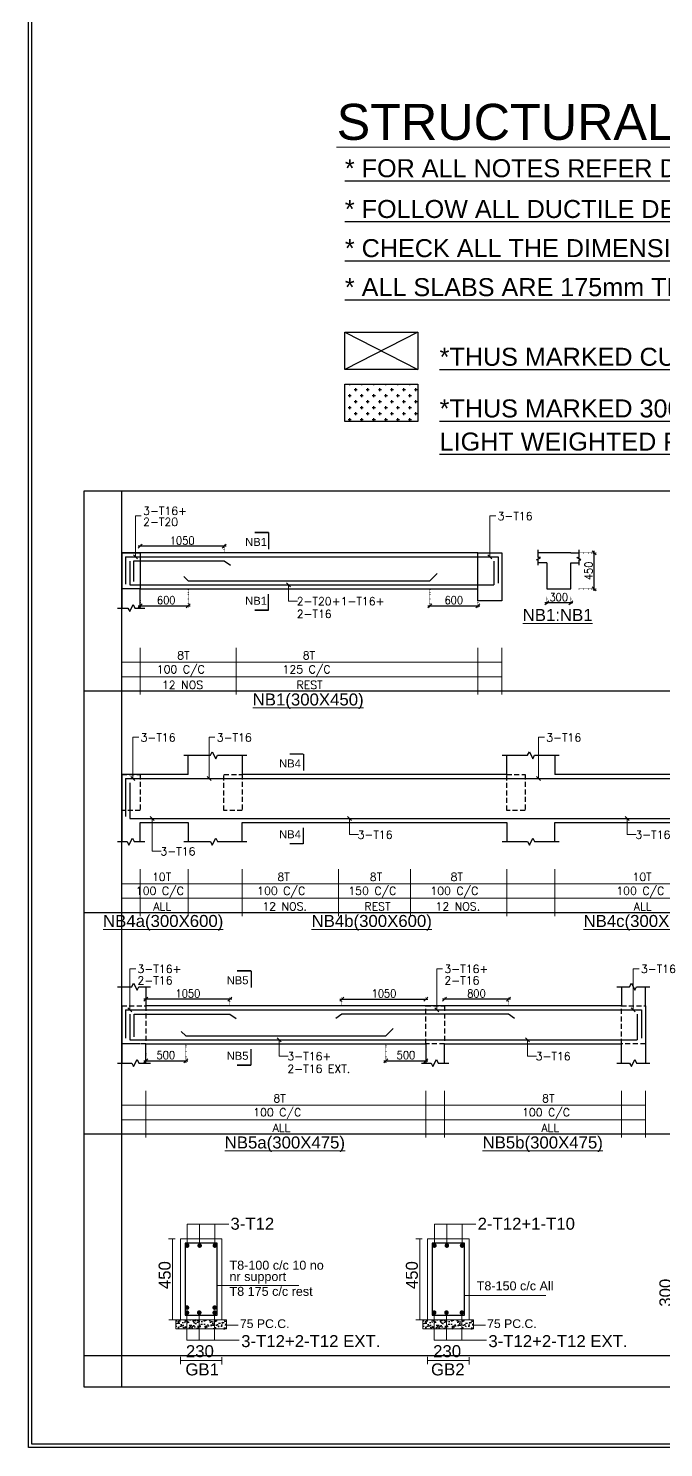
# Model space of a CAD drawing. Header units: millimetres. Extents: x 149548 to 2403857, y -1677380 to -1015873.
# Drawn here: x 2347187 to 2355122, y -1641991 to -1624254 of the extents above; entities that cross this region are included whole.
import ezdxf
from ezdxf.enums import TextEntityAlignment as Align

# ---------------------------------------------------------------- set-up
doc = ezdxf.new("R2010")
doc.units = ezdxf.units.MM
doc.header["$MEASUREMENT"] = 0
doc.header["$PDMODE"] = 98
doc.linetypes.add('DOT', pattern=[0.25, 0, -0.25])
doc.linetypes.add('HIDDEN', pattern=[0.375, 0.25, -0.125])
doc.layers.add('ALL FOUNDATION', color=7, linetype='Continuous', lineweight=15, true_color=0xc49146)
for name, color, linetype in [('DIM', 191, 'Continuous'), ('Hatch', 8, 'Continuous'), ('R', 1, 'Continuous'), ('S- LAY OUT SEC. MARK.', 1, 'Continuous'), ('S- Text', 7, 'Continuous'), ('S-STRU. CUTOUT', 3, 'Continuous'), ('S-TEXT', 7, 'Continuous'), ('STEEL', 1, 'Continuous'), ('SUNK-HATCH', 8, 'Continuous')]:
    doc.layers.add(name, color=color, linetype=linetype)
for name, color, linetype, lineweight in [('LEADER', 191, 'Continuous', 15), ('m-col', 1, 'Continuous', 20), ('s beam steel text', 7, 'Continuous', 18), ('S LS STEEL TEXT', 7, 'Continuous', 15), ('S- STTRUPS', 2, 'Continuous', 15), ('S-BEAM', 150, 'Continuous', 25), ('S-L.S. NO', 1, 'Continuous', 20)]:
    doc.layers.add(name, color=color, linetype=linetype, lineweight=lineweight)
doc.styles.add('areal', font='arial.ttf')
doc.styles.add('arial', font='arial.ttf')
doc.styles.add('COMPLEX', font='arial.ttf')
doc.styles.add('kalpesh', font='', dxfattribs={"width": 0.75})
doc.styles.add('ROMANS', font='romans.shx')
doc.styles.add('RS', font='romans.shx', dxfattribs={"width": 0.9})
doc.styles.get('kalpesh').set_extended_font_data('Arial Unicode MS')
doc.dimstyles.new('KALPESH PATEL', dxfattribs={"dimtxt": 75, "dimasz": 75, "dimexe": 50, "dimexo": 50, "dimgap": 3, "dimtad": 1, "dimdec": 0, "dimrnd": 0.5, "dimzin": 7, "dimdsep": 46, "dimtxsty": 'kalpesh', "dimblk": 'OBLIQUE', "dimcen": 0, "dimdle": 25, "dimclrd": 8, "dimclre": 8, "dimclrt": 7, "dimadec": 0, "dimazin": 0, "dimtfac": 1, "dimtdec": 0, "dimtofl": 0, "dimtmove": 1, "dimatfit": 0, "dimldrblk": 'OBLIQUE', "dimfxl": 1, "dimtolj": 1, "dimtzin": 0, "dimlwd": -1, "dimlwe": 25, "dimarcsym": 0})
doc.dimstyles.new('pag', dxfattribs={"dimtxt": 180, "dimasz": 150, "dimexe": 100, "dimexo": 0, "dimgap": 50, "dimtad": 1, "dimdec": 0, "dimzin": 0, "dimdsep": 46, "dimtxsty": 'ROMANS', "dimblk": 'OBLIQUE', "dimcen": 0, "dimdle": 100, "dimclrd": 256, "dimclre": 256, "dimclrt": 256, "dimadec": 0, "dimazin": 0, "dimtfac": 1, "dimtdec": 0, "dimtmove": 2, "dimatfit": 3, "dimfxl": 1, "dimtolj": 1, "dimtzin": 0, "dimlwd": -1, "dimlwe": -1, "dimarcsym": 0})

# ---------------------------------------------------------------- blocks, each defined once
blk = doc.blocks.new('_Oblique')
at = {"color": 0, "linetype": 'ByBlock', "lineweight": -2}
blk.add_line((-0.5, -0.5), (0.5, 0.5), dxfattribs=at)
blk = doc.blocks.new('*D325')
at = {"layer": 'Defpoints', "color": 0, "transparency": 16777216}
for p in [(2353662, -1631259), (2353962, -1631259), (2353662, -1631433)]:
    blk.add_point(p, dxfattribs=at)
at = {"layer": 'DIM', "ltscale": 4, "transparency": 16777216}
blk.add_line((2353987, -1631433), (2353637, -1631433), dxfattribs=at)
at = {"layer": 'DIM', "color": 191, "linetype": 'DOT', "ltscale": 4, "transparency": 16777216}
for p, q in [((2353662, -1631359), (2353662, -1631458)), ((2353962, -1631359), (2353962, -1631458))]:
    blk.add_line(p, q, dxfattribs=at)
at = {"layer": 'DIM', "linetype": 'ByBlock', "transparency": 16777216, "xscale": 50, "yscale": 50, "zscale": 50, "rotation": 180}
blk.add_blockref('_Oblique', (2353662, -1631433), dxfattribs=at)
at = {"layer": 'DIM', "linetype": 'ByBlock', "transparency": 16777216, "xscale": 50, "yscale": 50, "zscale": 50}
blk.add_blockref('_Oblique', (2353962, -1631433), dxfattribs=at)
at = {"layer": 'DIM', "color": 7, "transparency": 16777216, "insert": (2353812, -1631363), "char_height": 100, "attachment_point": 5, "style": 'RS'}
blk.add_mtext('\\A1;300', dxfattribs=at)
blk = doc.blocks.new('*D326')
at = {"layer": 'Defpoints', "color": 0, "transparency": 16777216}
for p in [(2353962, -1630809), (2354256, -1630809), (2353962, -1631259)]:
    blk.add_point(p, dxfattribs=at)
at = {"layer": 'DIM', "color": 191, "linetype": 'DOT', "ltscale": 4, "transparency": 16777216}
for p, q in [((2354062, -1630809), (2354281, -1630809)), ((2354062, -1631259), (2354281, -1631259))]:
    blk.add_line(p, q, dxfattribs=at)
at = {"layer": 'DIM', "ltscale": 4, "transparency": 16777216}
blk.add_line((2354256, -1631284), (2354256, -1630784), dxfattribs=at)
at = {"layer": 'DIM', "linetype": 'ByBlock', "transparency": 16777216, "xscale": 50, "yscale": 50, "zscale": 50}
for p, rotation in [((2354256, -1630809), 90), ((2354256, -1631259), 270)]:
    blk.add_blockref('_Oblique', p, dxfattribs=dict(at, rotation=rotation))
at = {"layer": 'DIM', "color": 7, "transparency": 16777216, "insert": (2354186, -1631034), "char_height": 100, "attachment_point": 5, "rotation": 90, "style": 'RS'}
blk.add_mtext('\\A1;450', dxfattribs=at)
blk = doc.blocks.new('*D327')
at = {"layer": 'Defpoints', "color": 0, "transparency": 16777216}
for p in [(2352201, -1631160), (2352801, -1631260), (2352801, -1631470)]:
    blk.add_point(p, dxfattribs=at)
at = {"layer": 'DIM', "color": 191, "linetype": 'DOT', "ltscale": 4, "transparency": 16777216}
for p, q in [((2352201, -1631260), (2352201, -1631495)), ((2352801, -1631360), (2352801, -1631495))]:
    blk.add_line(p, q, dxfattribs=at)
at = {"layer": 'DIM', "ltscale": 4, "transparency": 16777216}
blk.add_line((2352176, -1631470), (2352826, -1631470), dxfattribs=at)
at = {"layer": 'DIM', "linetype": 'ByBlock', "transparency": 16777216, "xscale": 50, "yscale": 50, "zscale": 50, "rotation": 180}
blk.add_blockref('_Oblique', (2352201, -1631470), dxfattribs=at)
at = {"layer": 'DIM', "linetype": 'ByBlock', "transparency": 16777216, "xscale": 50, "yscale": 50, "zscale": 50}
blk.add_blockref('_Oblique', (2352801, -1631470), dxfattribs=at)
at = {"layer": 'DIM', "color": 7, "transparency": 16777216, "insert": (2352501, -1631400), "char_height": 100, "attachment_point": 5, "style": 'RS'}
blk.add_mtext('\\A1;600', dxfattribs=at)
blk = doc.blocks.new('*D328')
at = {"layer": 'Defpoints', "color": 0, "transparency": 16777216}
for p in [(2348584, -1631260), (2349184, -1631160), (2349184, -1631470)]:
    blk.add_point(p, dxfattribs=at)
at = {"layer": 'DIM', "color": 191, "linetype": 'DOT', "ltscale": 4, "transparency": 16777216}
for p, q in [((2349184, -1631260), (2349184, -1631495)), ((2348584, -1631360), (2348584, -1631495))]:
    blk.add_line(p, q, dxfattribs=at)
at = {"layer": 'DIM', "ltscale": 4, "transparency": 16777216}
blk.add_line((2348559, -1631470), (2349209, -1631470), dxfattribs=at)
at = {"layer": 'DIM', "linetype": 'ByBlock', "transparency": 16777216, "xscale": 50, "yscale": 50, "zscale": 50, "rotation": 180}
blk.add_blockref('_Oblique', (2348584, -1631470), dxfattribs=at)
at = {"layer": 'DIM', "linetype": 'ByBlock', "transparency": 16777216, "xscale": 50, "yscale": 50, "zscale": 50}
blk.add_blockref('_Oblique', (2349184, -1631470), dxfattribs=at)
at = {"layer": 'DIM', "color": 7, "transparency": 16777216, "insert": (2348909, -1631400), "char_height": 100, "attachment_point": 5, "style": 'RS'}
blk.add_mtext('\\A1;600', dxfattribs=at)
blk = doc.blocks.new('*D329')
at = {"layer": 'Defpoints', "color": 0, "transparency": 16777216}
for p in [(2348584, -1630725), (2348584, -1630809), (2349634, -1630911)]:
    blk.add_point(p, dxfattribs=at)
at = {"layer": 'DIM', "ltscale": 4, "transparency": 16777216}
blk.add_line((2349659, -1630725), (2348559, -1630725), dxfattribs=at)
at = {"layer": 'DIM', "color": 191, "linetype": 'DOT', "ltscale": 4, "transparency": 16777216}
for p, q in [((2348584, -1630709), (2348584, -1630700)), ((2349634, -1630811), (2349634, -1630700))]:
    blk.add_line(p, q, dxfattribs=at)
at = {"layer": 'DIM', "linetype": 'ByBlock', "transparency": 16777216, "xscale": 50, "yscale": 50, "zscale": 50, "rotation": 180}
blk.add_blockref('_Oblique', (2348584, -1630725), dxfattribs=at)
at = {"layer": 'DIM', "linetype": 'ByBlock', "transparency": 16777216, "xscale": 50, "yscale": 50, "zscale": 50}
blk.add_blockref('_Oblique', (2349634, -1630725), dxfattribs=at)
at = {"layer": 'DIM', "color": 7, "transparency": 16777216, "insert": (2349109, -1630655), "char_height": 100, "attachment_point": 5, "style": 'RS'}
blk.add_mtext('\\A1;1050', dxfattribs=at)
blk = doc.blocks.new('*D340')
at = {"layer": 'Defpoints', "color": 0, "transparency": 16777216}
for p in [(2351654, -1636846), (2352154, -1636946), (2352154, -1637156)]:
    blk.add_point(p, dxfattribs=at)
at = {"layer": 'DIM', "color": 191, "linetype": 'DOT', "ltscale": 4, "transparency": 16777216}
for p, q in [((2351654, -1636946), (2351654, -1637181)), ((2352154, -1637046), (2352154, -1637181))]:
    blk.add_line(p, q, dxfattribs=at)
at = {"layer": 'DIM', "ltscale": 4, "transparency": 16777216}
blk.add_line((2351629, -1637156), (2352179, -1637156), dxfattribs=at)
at = {"layer": 'DIM', "linetype": 'ByBlock', "transparency": 16777216, "xscale": 50, "yscale": 50, "zscale": 50, "rotation": 180}
blk.add_blockref('_Oblique', (2351654, -1637156), dxfattribs=at)
at = {"layer": 'DIM', "linetype": 'ByBlock', "transparency": 16777216, "xscale": 50, "yscale": 50, "zscale": 50}
blk.add_blockref('_Oblique', (2352154, -1637156), dxfattribs=at)
at = {"layer": 'DIM', "color": 7, "transparency": 16777216, "insert": (2351904, -1637086), "char_height": 100, "attachment_point": 5, "style": 'RS'}
blk.add_mtext('\\A1;500', dxfattribs=at)
blk = doc.blocks.new('*D341')
at = {"layer": 'Defpoints', "color": 0, "transparency": 16777216}
for p in [(2348654, -1636946), (2349155, -1636846), (2349155, -1637156)]:
    blk.add_point(p, dxfattribs=at)
at = {"layer": 'DIM', "color": 191, "linetype": 'DOT', "ltscale": 4, "transparency": 16777216}
for p, q in [((2349155, -1636946), (2349155, -1637181)), ((2348654, -1637046), (2348654, -1637181))]:
    blk.add_line(p, q, dxfattribs=at)
at = {"layer": 'DIM', "ltscale": 4, "transparency": 16777216}
blk.add_line((2348629, -1637156), (2349180, -1637156), dxfattribs=at)
at = {"layer": 'DIM', "linetype": 'ByBlock', "transparency": 16777216, "xscale": 50, "yscale": 50, "zscale": 50, "rotation": 180}
blk.add_blockref('_Oblique', (2348654, -1637156), dxfattribs=at)
at = {"layer": 'DIM', "linetype": 'ByBlock', "transparency": 16777216, "xscale": 50, "yscale": 50, "zscale": 50}
blk.add_blockref('_Oblique', (2349155, -1637156), dxfattribs=at)
at = {"layer": 'DIM', "color": 7, "transparency": 16777216, "insert": (2348904, -1637086), "char_height": 100, "attachment_point": 5, "style": 'RS'}
blk.add_mtext('\\A1;500', dxfattribs=at)
blk = doc.blocks.new('*D342')
at = {"layer": 'Defpoints', "color": 0, "transparency": 16777216}
for p in [(2352384, -1636386), (2352384, -1636471), (2353184, -1636573)]:
    blk.add_point(p, dxfattribs=at)
at = {"layer": 'DIM', "ltscale": 4, "transparency": 16777216}
blk.add_line((2353209, -1636386), (2352359, -1636386), dxfattribs=at)
at = {"layer": 'DIM', "color": 191, "linetype": 'DOT', "ltscale": 4, "transparency": 16777216}
for p, q in [((2352384, -1636371), (2352384, -1636361)), ((2353184, -1636473), (2353184, -1636361))]:
    blk.add_line(p, q, dxfattribs=at)
at = {"layer": 'DIM', "linetype": 'ByBlock', "transparency": 16777216, "xscale": 50, "yscale": 50, "zscale": 50, "rotation": 180}
blk.add_blockref('_Oblique', (2352384, -1636386), dxfattribs=at)
at = {"layer": 'DIM', "linetype": 'ByBlock', "transparency": 16777216, "xscale": 50, "yscale": 50, "zscale": 50}
blk.add_blockref('_Oblique', (2353184, -1636386), dxfattribs=at)
at = {"layer": 'DIM', "color": 7, "transparency": 16777216, "insert": (2352784, -1636316), "char_height": 100, "attachment_point": 5, "style": 'RS'}
blk.add_mtext('\\A1;800', dxfattribs=at)
blk = doc.blocks.new('*D343')
at = {"layer": 'Defpoints', "color": 0, "transparency": 16777216}
for p in [(2352154, -1636386), (2351104, -1636573), (2352154, -1636471)]:
    blk.add_point(p, dxfattribs=at)
at = {"layer": 'DIM', "ltscale": 4, "transparency": 16777216}
blk.add_line((2351079, -1636386), (2352179, -1636386), dxfattribs=at)
at = {"layer": 'DIM', "color": 191, "linetype": 'DOT', "ltscale": 4, "transparency": 16777216}
for p, q in [((2351104, -1636473), (2351104, -1636361)), ((2352154, -1636371), (2352154, -1636361))]:
    blk.add_line(p, q, dxfattribs=at)
at = {"layer": 'DIM', "linetype": 'ByBlock', "transparency": 16777216, "xscale": 50, "yscale": 50, "zscale": 50, "rotation": 180}
blk.add_blockref('_Oblique', (2351104, -1636386), dxfattribs=at)
at = {"layer": 'DIM', "linetype": 'ByBlock', "transparency": 16777216, "xscale": 50, "yscale": 50, "zscale": 50}
blk.add_blockref('_Oblique', (2352154, -1636386), dxfattribs=at)
at = {"layer": 'DIM', "color": 7, "transparency": 16777216, "insert": (2351629, -1636316), "char_height": 100, "attachment_point": 5, "style": 'RS'}
blk.add_mtext('\\A1;1050', dxfattribs=at)
blk = doc.blocks.new('*D344')
at = {"layer": 'Defpoints', "color": 0, "transparency": 16777216}
for p in [(2348655, -1636386), (2348655, -1636471), (2349705, -1636573)]:
    blk.add_point(p, dxfattribs=at)
at = {"layer": 'DIM', "ltscale": 4, "transparency": 16777216}
blk.add_line((2349730, -1636386), (2348630, -1636386), dxfattribs=at)
at = {"layer": 'DIM', "color": 191, "linetype": 'DOT', "ltscale": 4, "transparency": 16777216}
for p, q in [((2348655, -1636371), (2348655, -1636361)), ((2349705, -1636473), (2349705, -1636361))]:
    blk.add_line(p, q, dxfattribs=at)
at = {"layer": 'DIM', "linetype": 'ByBlock', "transparency": 16777216, "xscale": 50, "yscale": 50, "zscale": 50, "rotation": 180}
blk.add_blockref('_Oblique', (2348655, -1636386), dxfattribs=at)
at = {"layer": 'DIM', "linetype": 'ByBlock', "transparency": 16777216, "xscale": 50, "yscale": 50, "zscale": 50}
blk.add_blockref('_Oblique', (2349705, -1636386), dxfattribs=at)
at = {"layer": 'DIM', "color": 7, "transparency": 16777216, "insert": (2349180, -1636316), "char_height": 100, "attachment_point": 5, "style": 'RS'}
blk.add_mtext('\\A1;1050', dxfattribs=at)

msp = doc.modelspace()

# ---------------------------------------------------------------- hatches: boundary and pattern name
at = {"layer": 'Hatch', "linetype": 'Continuous'}
h = msp.add_hatch(dxfattribs=at)
h.set_pattern_fill('CROSS', color=256, scale=300)
h.set_pattern_definition([(0, (1454708.63, -758617.78), (75, 75), [37.5, -112.5]), (90, (1454727.38, -758636.53), (-75, 75), [37.5, -112.5])])
h.paths.add_polyline_path([(2352053.2, -1628702.3), (2352053.2, -1629168.7), (2351140.8, -1629168.7), (2351140.8, -1628702.3)])
at = {"layer": 'SUNK-HATCH', "linetype": 'Continuous'}
h = msp.add_hatch(dxfattribs=at)
h.set_pattern_fill('AR-CONC', color=8, scale=14.0625, angle=45)
h.set_pattern_definition([(95, (1234704.82, -832821.6), (77.562, 65.0822455), [10.546875, -116.015625]), (40, (1234704.82, -832821.6), (-88.5926485, 60.998646), [8.4375, -92.8125]), (145.4514445, (1234711.28, -832816.17), (-11.030648, 126.0808905), [8.9634645, -98.5981095]), (91.1842, (1234684.93, -832801.71), (122.581883, 89.664437), [15.820312, -174.023437]), (141.635635, (1234695.14, -832794.24), (-3.923447, 189.803203), [13.445204, -147.897247]), (36.184164, (1234684.93, -832801.71), (-3.923447, 189.803203), [12.65625, -139.21875]), (66, (1234699.845, -832796.74), (99.3897523, 19.319411), [10.546875, -116.015625]), (11, (1234699.84, -832796.74), (-47.912146, 96.301186), [8.4375, -92.8125]), (116.451445, (1234708.13, -832795.13), (51.477606, 115.620596), [8.963464, -98.5981095]), (82.5, (1234704.817, -832821.598), (-31.8927917, 34.3110681), [0, -91.6875, 0, -94.21875, 0, -93.1640625]), (52.5, (1234704.817, -832821.6), (-13.0602575, 65.3778914), [0, -53.71875, 0, -89.578125, 0, -35.5078125]), (12.5, (1234682.642, -832843.773), (55.3244298, 50.8388571), [0, -35.15625, 0, -109.6875, 0, -145.546875]), (2.5, (1234672.7, -832853.716), (48.0360914, 67.9443478), [0, -45.703125, 0, -72.84375, 0, -103.359375])])
h.paths.add_polyline_path([(2349027.9, -1640507.2), (2349661.2, -1640507.2), (2349661.2, -1640392.9), (2349027.9, -1640392.9)])
h = msp.add_hatch(dxfattribs=at)
h.set_pattern_fill('AR-CONC', color=8, scale=14.0625, angle=45)
h.set_pattern_definition([(95, (1237792.93, -832821.6), (77.562, 65.0822455), [10.546875, -116.015625]), (40, (1237792.93, -832821.6), (-88.5926485, 60.998646), [8.4375, -92.8125]), (145.4514445, (1237799.39, -832816.17), (-11.030648, 126.0808905), [8.9634645, -98.5981095]), (91.1842, (1237773.04, -832801.71), (122.581883, 89.664437), [15.820312, -174.023437]), (141.635635, (1237783.26, -832794.24), (-3.923447, 189.803203), [13.445204, -147.897247]), (36.184164, (1237773.04, -832801.71), (-3.923447, 189.803203), [12.65625, -139.21875]), (66, (1237787.96, -832796.74), (99.3897523, 19.319411), [10.546875, -116.015625]), (11, (1237787.96, -832796.74), (-47.912146, 96.301186), [8.4375, -92.8125]), (116.451445, (1237796.24, -832795.13), (51.477606, 115.620596), [8.963464, -98.5981095]), (82.5, (1237792.928, -832821.598), (-31.8927917, 34.3110681), [0, -91.6875, 0, -94.21875, 0, -93.1640625]), (52.5, (1237792.93, -832821.6), (-13.0602575, 65.3778914), [0, -53.71875, 0, -89.578125, 0, -35.5078125]), (12.5, (1237770.754, -832843.773), (55.3244298, 50.8388571), [0, -35.15625, 0, -109.6875, 0, -145.546875]), (2.5, (1237760.81, -832853.716), (48.0360914, 67.9443478), [0, -45.703125, 0, -72.84375, 0, -103.359375])])
h.paths.add_polyline_path([(2352116, -1640507.2), (2352749.3, -1640507.2), (2352749.3, -1640392.9), (2352116, -1640392.9)])

# ---------------------------------------------------------------- linework, layer by layer
at = {"lineweight": -3}
for points in [[(2378687.3, -1641991.4), (2347187.3, -1641991.4), (2347187.3, -1597441.4), (2378687.3, -1597441.4)], [(2347230.8, -1641947.9), (2347230.8, -1597484.9), (2378643.8, -1597484.9), (2378643.8, -1641947.9)]]:
    msp.add_lwpolyline(points, close=True, dxfattribs=at)
at = {"layer": 'ALL FOUNDATION', "linetype": 'ByBlock', "lineweight": 15}
for p, q in [((2349171.1, -1639437.6), (2349171.1, -1639199.5)), ((2349171.1, -1639199.5), (2349689.9, -1639199.5)), ((2349326.5, -1639466.4), (2349326.5, -1639199.5)), ((2349517, -1639437.6), (2349517, -1639199.5)), ((2352259.2, -1639437.6), (2352259.2, -1639199.5)), ((2352259.2, -1639199.5), (2352778, -1639199.5)), ((2352414.6, -1639466.4), (2352414.6, -1639199.5)), ((2352605.1, -1639437.6), (2352605.1, -1639199.5)), ((2348937.1, -1639380.4), (2349019.1, -1639380.4)), ((2348986.9, -1640392.9), (2348986.9, -1639380.4)), ((2349086.5, -1640392.9), (2349086.5, -1639380.4)), ((2349086.5, -1639380.4), (2349604, -1639380.4)), ((2349604, -1639380.4), (2349604, -1640392.9)), ((2352025.2, -1639380.4), (2352107.2, -1639380.4)), ((2352075, -1640392.9), (2352075, -1639380.4)), ((2352174.6, -1640392.9), (2352174.6, -1639380.4)), ((2352174.6, -1639380.4), (2352692.1, -1639380.4)), ((2352692.1, -1639380.4), (2352692.1, -1640392.9)), ((2349547.1, -1639966.2), (2350564.6, -1639966.2)), ((2352635.2, -1640088.3), (2353652.7, -1640088.3)), ((2349168.2, -1640335.7), (2349168.2, -1640649.8)), ((2349321.7, -1640318.3), (2349321.7, -1640649.8)), ((2349514.1, -1640318.3), (2349514.1, -1640649.8)), ((2352256.3, -1640335.7), (2352256.3, -1640649.8)), ((2352409.8, -1640318.3), (2352409.8, -1640649.8)), ((2352602.2, -1640318.3), (2352602.2, -1640649.8)), ((2348940, -1640392.9), (2349027.9, -1640392.9)), ((2349027.9, -1640392.9), (2349027.9, -1640507.2)), ((2349027.9, -1640392.9), (2349661.2, -1640392.9)), ((2349027.9, -1640507.2), (2349661.2, -1640507.2)), ((2349809.7, -1640459.8), (2349643.2, -1640459.8)), ((2349661.2, -1640507.2), (2349661.2, -1640392.9)), ((2352028.1, -1640392.9), (2352116, -1640392.9)), ((2352116, -1640392.9), (2352116, -1640507.2)), ((2352116, -1640392.9), (2352749.3, -1640392.9)), ((2352116, -1640507.2), (2352749.3, -1640507.2)), ((2352897.8, -1640459.8), (2352731.3, -1640459.8)), ((2352749.3, -1640507.2), (2352749.3, -1640392.9)), ((2349168.2, -1640649.8), (2349821.8, -1640649.8)), ((2352256.3, -1640649.8), (2352909.9, -1640649.8)), ((2349086.5, -1640856.9), (2349086.5, -1640947.6)), ((2349604, -1640859.8), (2349604, -1640953.5)), ((2352174.6, -1640856.9), (2352174.6, -1640947.6)), ((2352692.1, -1640859.8), (2352692.1, -1640953.5)), ((2349086.5, -1640900.8), (2349604, -1640900.8)), ((2352174.6, -1640900.8), (2352692.1, -1640900.8))]:
    msp.add_line(p, q, dxfattribs=at)
at = {"layer": 'Defpoints', "color": 251}
for p, q in [((2348354.3, -1641236.2), (2348354.3, -1630032.7)), ((2373226.4, -1632537.9), (2347882.2, -1632537.9)), ((2373226.4, -1635306.1), (2347882.2, -1635306.1)), ((2370749.1, -1638074.4), (2347882.2, -1638074.4)), ((2370749.1, -1640842.6), (2347882.2, -1640842.6))]:
    msp.add_line(p, q, dxfattribs=at)
msp.add_lwpolyline([(2347882.2, -1630032.7), (2373226.4, -1630032.7), (2373226.4, -1632537.9), (2373226.4, -1635805.4), (2370749.1, -1635805.4), (2370749.1, -1641236.2), (2347882.2, -1641236.2)], close=True, dxfattribs=at)
at = {"layer": 'm-col', "lineweight": 25}
for p, q in [((2348354.3, -1630809.4), (2348354.3, -1631259.4)), ((2348354.3, -1631259.4), (2348354.3, -1631498.9)), ((2348584.3, -1631498.9), (2348584.3, -1631259.4)), ((2349184.3, -1633577.6), (2349184.3, -1633338)), ((2349859.3, -1633338), (2349859.3, -1633577.6)), ((2353161.8, -1633577.6), (2353161.8, -1633338)), ((2353761.8, -1633338), (2353761.8, -1633577.6)), ((2348354.3, -1633577.6), (2348354.3, -1634177.6)), ((2348354.3, -1634177.6), (2348354.3, -1634417.2)), ((2348584.3, -1634417.2), (2348584.3, -1634177.6)), ((2349184.3, -1634177.6), (2349184.3, -1634417.2)), ((2349859.3, -1634417.2), (2349859.3, -1634177.6)), ((2353161.8, -1634177.6), (2353161.8, -1634417.2)), ((2353761.8, -1634417.2), (2353761.8, -1634177.6)), ((2348354.3, -1636470.8), (2348354.3, -1636231.2)), ((2348654.3, -1636231.2), (2348654.3, -1636470.8)), ((2354594.3, -1636231.2), (2354594.3, -1636470.8)), ((2354894, -1636470.8), (2354894, -1636231.2)), ((2348354.3, -1636470.8), (2348354.3, -1636945.8)), ((2354894, -1636470.8), (2354894, -1636945.8)), ((2348354.3, -1636945.8), (2348354.3, -1637185.4)), ((2348654.3, -1637185.4), (2348654.3, -1636945.8)), ((2352153.7, -1636945.8), (2352153.7, -1637185.4)), ((2352383.7, -1637185.4), (2352383.7, -1636945.8)), ((2354594.3, -1637185.4), (2354594.3, -1636945.8)), ((2354894, -1636945.8), (2354894, -1637185.4))]:
    msp.add_line(p, q, dxfattribs=at)
for points in [[(2348299.5, -1631498.9), (2348430.3, -1631498.9), (2348452.5, -1631542.5), (2348495.6, -1631455.4), (2348517.8, -1631498.9), (2348641.4, -1631498.9)], [(2349129.6, -1633338), (2349461.5, -1633338), (2349483.7, -1633294.4), (2349526.8, -1633381.6), (2349549, -1633338), (2349916.4, -1633338)], [(2353107.1, -1633338), (2353423.8, -1633338), (2353446, -1633294.4), (2353489.1, -1633381.6), (2353511.3, -1633338), (2353818.9, -1633338)], [(2348299.5, -1634417.2), (2348421.8, -1634417.2), (2348444, -1634460.8), (2348487, -1634373.6), (2348509.3, -1634417.2), (2348641.4, -1634417.2)], [(2349129.6, -1634417.2), (2349461.5, -1634417.2), (2349483.7, -1634460.8), (2349526.8, -1634373.6), (2349549, -1634417.2), (2349916.4, -1634417.2)], [(2353107.1, -1634417.2), (2353423.8, -1634417.2), (2353446, -1634460.8), (2353489.1, -1634373.6), (2353511.3, -1634417.2), (2353818.9, -1634417.2)], [(2348299.5, -1636231.2), (2348479.3, -1636231.2), (2348501.5, -1636187.6), (2348544.6, -1636274.8), (2348566.8, -1636231.2), (2348711.4, -1636231.2)], [(2354539.6, -1636231.2), (2354698, -1636231.2), (2354720.2, -1636187.6), (2354763.3, -1636274.8), (2354785.5, -1636231.2), (2354951.1, -1636231.2)], [(2348299.5, -1637185.4), (2348479.3, -1637185.4), (2348501.5, -1637229), (2348544.6, -1637141.8), (2348566.8, -1637185.4), (2348711.4, -1637185.4)], [(2352098.9, -1637185.4), (2352219, -1637185.4), (2352241.2, -1637229), (2352284.3, -1637141.8), (2352306.5, -1637185.4), (2352440.8, -1637185.4)], [(2354539.6, -1637185.4), (2354698, -1637185.4), (2354720.2, -1637229), (2354763.3, -1637141.8), (2354785.5, -1637185.4), (2354951.1, -1637185.4)]]:
    msp.add_lwpolyline(points, dxfattribs=at)
at = {"layer": 'R', "color": 1, "linetype": 'Continuous'}
for points in [[(2352053.2, -1628051.5), (2352053.2, -1628517.8), (2351140.8, -1628517.8), (2351140.8, -1628051.5)], [(2352053.2, -1628702.3), (2352053.2, -1629168.7), (2351140.8, -1629168.7), (2351140.8, -1628702.3)]]:
    msp.add_lwpolyline(points, close=True, dxfattribs=at)
at = {"layer": 'S- LAY OUT SEC. MARK.', "ltscale": 50}
for p, q in [((2350187.8, -1630554.5), (2350187.8, -1630762.3)), ((2350187.8, -1631525.5), (2350187.8, -1631326.7)), ((2350623, -1633322.8), (2350623, -1633530.6)), ((2350623, -1634443.7), (2350623, -1634245)), ((2349968.1, -1636032.5), (2349968.1, -1636240.3)), ((2349968.1, -1637212), (2349968.1, -1637013.2))]:
    msp.add_line(p, q, dxfattribs=at)
at = {"layer": 'S- LAY OUT SEC. MARK.', "ltscale": 50, "const_width": 19.2}
for points in [[(2350187.8, -1630554.5), (2350014.4, -1630554.5)], [(2350187.8, -1631525.5), (2350014.4, -1631525.5)], [(2350623, -1633322.8), (2350449.6, -1633322.8)], [(2350623, -1634443.7), (2350449.6, -1634443.7)], [(2349968.1, -1636032.5), (2349794.7, -1636032.5)], [(2349968.1, -1637212), (2349794.7, -1637212)]]:
    msp.add_lwpolyline(points, dxfattribs=at)
at = {"layer": 'S- STTRUPS', "ltscale": 50}
for p, q in [((2348354.3, -1631995), (2348354.3, -1632580.7)), ((2348584.3, -1631995), (2348584.3, -1632580.7)), ((2349784.3, -1631995), (2349784.3, -1632580.7)), ((2352801.5, -1631995), (2352801.5, -1632580.7)), ((2353101.5, -1631995), (2353101.5, -1632580.7)), ((2353101.5, -1632176), (2348354.3, -1632176)), ((2353101.5, -1632356.9), (2348354.3, -1632356.9)), ((2353101.5, -1632537.9), (2348354.3, -1632537.9)), ((2348354.3, -1634763.2), (2348354.3, -1635348.9)), ((2348584.3, -1634763.2), (2348584.3, -1635348.9)), ((2349184.3, -1634763.2), (2349184.3, -1635348.9)), ((2349859.3, -1634763.2), (2349859.3, -1635348.9)), ((2351059.3, -1634763.2), (2351059.3, -1635348.9)), ((2351961.8, -1634763.2), (2351961.8, -1635348.9)), ((2353161.8, -1634763.2), (2353161.8, -1635348.9)), ((2353761.8, -1634763.2), (2353761.8, -1635348.9)), ((2371521.8, -1634944.2), (2348354.3, -1634944.2)), ((2371521.8, -1635125.2), (2348354.3, -1635125.2)), ((2371521.8, -1635306.1), (2348354.3, -1635306.1)), ((2348354.3, -1637531.4), (2348354.3, -1638117.2)), ((2348654.3, -1637531.4), (2348654.3, -1638117.2)), ((2352153.7, -1637531.4), (2352153.7, -1638117.2)), ((2352383.7, -1637531.4), (2352383.7, -1638117.2)), ((2354594.3, -1637531.4), (2354594.3, -1638117.2)), ((2354894, -1637531.4), (2354894, -1638117.2)), ((2354894, -1637712.4), (2348354.3, -1637712.4)), ((2354894, -1637893.4), (2348354.3, -1637893.4)), ((2354894, -1638074.4), (2348354.3, -1638074.4))]:
    msp.add_line(p, q, dxfattribs=at)
at = {"layer": 'S-BEAM'}
for p, q in [((2352801.5, -1630809.4), (2348354.3, -1630809.4)), ((2348584.3, -1631259.4), (2352801.5, -1631259.4)), ((2349184.3, -1633577.6), (2348354.3, -1633577.6)), ((2353161.8, -1633577.6), (2349859.3, -1633577.6)), ((2356019.9, -1633577.6), (2353761.8, -1633577.6)), ((2348584.3, -1634177.6), (2349184.3, -1634177.6)), ((2349859.3, -1634177.6), (2353161.8, -1634177.6)), ((2353761.8, -1634177.6), (2356019.9, -1634177.6)), ((2348354.3, -1636470.8), (2348354.3, -1636470.8)), ((2354594.3, -1636470.8), (2348654.3, -1636470.8)), ((2348584.3, -1636945.8), (2348354.3, -1636945.8)), ((2348654.3, -1636945.8), (2352153.7, -1636945.8)), ((2352383.7, -1636945.8), (2354594.3, -1636945.8))]:
    msp.add_line(p, q, dxfattribs=at)
at = {"layer": 'S-BEAM', "ltscale": 350}
for p, q in [((2353662.1, -1630809.3), (2353556.8, -1630809.3)), ((2353662.1, -1630934.4), (2353556.8, -1630934.4)), ((2353962.1, -1630809.3), (2353662.1, -1630809.3)), ((2353662.1, -1630934.4), (2353662.1, -1631259.3)), ((2353962.1, -1630809.3), (2354067.3, -1630809.3)), ((2353962.1, -1631259.3), (2353962.1, -1630934.4)), ((2353962.1, -1630934.4), (2354067.3, -1630934.4)), ((2353662.1, -1631259.3), (2353962.1, -1631259.3))]:
    msp.add_line(p, q, dxfattribs=at)
for points in [[(2353556.8, -1630963.9), (2353556.8, -1630893.9), (2353534.8, -1630893.9), (2353584.7, -1630867.5), (2353556.8, -1630867.5), (2353556.8, -1630769)], [(2354067.3, -1630963.9), (2354067.3, -1630893.9), (2354089.3, -1630893.9), (2354039.4, -1630867.5), (2354067.3, -1630867.5), (2354067.3, -1630769)]]:
    msp.add_lwpolyline(points, dxfattribs=at)
at = {"layer": 'S-BEAM', "ltscale": 250}
msp.add_lwpolyline([(2348354.3, -1630809.4), (2348584.3, -1630809.4), (2348584.3, -1631259.4), (2348354.3, -1631259.4)], close=True, dxfattribs=at)
at = {"layer": 'S-BEAM'}
msp.add_lwpolyline([(2352801.5, -1630809.4), (2353101.5, -1630809.4), (2353101.5, -1631409.4), (2352801.5, -1631409.4)], close=True, dxfattribs=at)
at = {"layer": 'S-BEAM', "linetype": 'HIDDEN', "ltscale": 250}
for points in [[(2348354.3, -1633577.6), (2348584.3, -1633577.6), (2348584.3, -1634027.6), (2348354.3, -1634027.6)], [(2349629.3, -1633577.6), (2349859.3, -1633577.6), (2349859.3, -1634027.6), (2349629.3, -1634027.6)], [(2353161.8, -1633577.6), (2353391.8, -1633577.6), (2353391.8, -1634027.6), (2353161.8, -1634027.6)], [(2348354.3, -1636470.8), (2348654.3, -1636470.8), (2348654.3, -1636945.8), (2348354.3, -1636945.8)], [(2352153.7, -1636470.8), (2352383.7, -1636470.8), (2352383.7, -1636945.8), (2352153.7, -1636945.8)], [(2354594.3, -1636470.8), (2354894, -1636470.8), (2354894, -1636945.8), (2354594.3, -1636945.8)]]:
    msp.add_lwpolyline(points, close=True, dxfattribs=at)
at = {"layer": 'S-STRU. CUTOUT', "ltscale": 0.5}
for p, q in [((2352053.2, -1628051.5), (2351140.8, -1628517.8)), ((2351140.8, -1628051.5), (2352053.2, -1628517.8))]:
    msp.add_line(p, q, dxfattribs=at)
at = {"layer": 'STEEL', "lineweight": 25}
for p, q in [((2348402.3, -1630859.4), (2353053.5, -1630859.4)), ((2348402.3, -1630859.4), (2348402.3, -1631201.6)), ((2348454.3, -1630913.3), (2348454.3, -1631209.3)), ((2353001.5, -1630913.3), (2353001.5, -1631209.6)), ((2353053.5, -1630859.4), (2353053.5, -1631187.4)), ((2348454.3, -1631209.3), (2353001.5, -1631209.6)), ((2348402.3, -1633627.6), (2371473.8, -1633627.6)), ((2348402.3, -1633627.6), (2348402.3, -1634105.7)), ((2348454.3, -1633681.6), (2348454.3, -1634127.5)), ((2348454.3, -1634127.5), (2371421.8, -1634127.5)), ((2348402.3, -1636520.8), (2354846, -1636520.8)), ((2348402.3, -1636520.8), (2348402.3, -1636873.9)), ((2348454.3, -1636574.8), (2348454.3, -1636895.8)), ((2354794, -1636574.8), (2354794, -1636895.8)), ((2354846, -1636520.8), (2354846, -1636873.9)), ((2348454.3, -1636895.8), (2354794, -1636895.8))]:
    msp.add_line(p, q, dxfattribs=at)
at = {"layer": 'STEEL'}
for p, q in [((2349143.7, -1639437.6), (2349143.7, -1640335.7)), ((2349547.1, -1639437.6), (2349143.7, -1639437.6)), ((2349547.1, -1640335.7), (2349547.1, -1639437.6)), ((2352231.8, -1639437.6), (2352231.8, -1640335.7)), ((2352635.2, -1639437.6), (2352231.8, -1639437.6)), ((2352635.2, -1640335.7), (2352635.2, -1639437.6)), ((2349143.7, -1640335.7), (2349547.1, -1640335.7)), ((2352231.8, -1640335.7), (2352635.2, -1640335.7))]:
    msp.add_line(p, q, dxfattribs=at)
at = {"layer": 'STEEL', "lineweight": 25}
for points in [[(2349711.6, -1630966.2), (2349634.3, -1630911.4), (2348501.5, -1630911.4), (2348501.5, -1631168.6)], [(2349127.2, -1631102.7), (2349184.3, -1631159.7), (2352201.5, -1631159.7), (2352293.8, -1631067.4)], [(2348509.6, -1636858.4), (2348509.6, -1636572.8), (2349704.6, -1636572.8), (2349781.9, -1636627.7)], [(2353261, -1636627.7), (2353183.7, -1636572.8), (2351103.7, -1636572.8), (2351026.4, -1636627.7)], [(2349097.6, -1636789.1), (2349154.6, -1636846.1), (2351653.7, -1636846.1), (2351746, -1636753.8)]]:
    msp.add_lwpolyline(points, dxfattribs=at)
at = {"layer": 'STEEL', "const_width": 28.6}
for points in [[(2349156.8, -1639466.4, 1), (2349185.4, -1639466.4, 1)], [(2349312.2, -1639466.4, 1), (2349340.8, -1639466.4, 1)], [(2349502.7, -1639466.4, 1), (2349531.3, -1639466.4, 1)], [(2352244.9, -1639466.4, 1), (2352273.5, -1639466.4, 1)], [(2352400.3, -1639466.4, 1), (2352428.9, -1639466.4, 1)], [(2352590.8, -1639466.4, 1), (2352619.4, -1639466.4, 1)], [(2349153.9, -1640241.2, 1), (2349182.5, -1640241.2, 1)], [(2349153.9, -1640304, 1), (2349182.5, -1640304, 1)], [(2349307.4, -1640304, 1), (2349336, -1640304, 1)], [(2349499.8, -1640241.2, 1), (2349528.4, -1640241.2, 1)], [(2349499.8, -1640304, 1), (2349528.4, -1640304, 1)], [(2352242, -1640304, 1), (2352270.6, -1640304, 1)], [(2352395.6, -1640304, 1), (2352424.1, -1640304, 1)], [(2352587.9, -1640304, 1), (2352616.5, -1640304, 1)]]:
    msp.add_lwpolyline(points, format="xyb", close=True, dxfattribs=at)

# ---------------------------------------------------------------- texts
at = {"layer": 's beam steel text', "style": 'RS'}
for s, p in [('100 C/C', (2348790.9, -1632314.6)), ('8T', (2349045.9, -1632140)), ('125 C/C', (2350362.1, -1632314.6)), ('8T', (2350614, -1632140)), ('12 NOS', (2348855.3, -1632509.3)), ('REST', (2350536.6, -1632509.3)), ('10T', (2348730.8, -1634908.2)), ('8T', (2350297.7, -1634908.2)), ('8T', (2351452.3, -1634908.2)), ('8T', (2352460.9, -1634908.2)), ('10T', (2354732.9, -1634908.2)), ('100 C/C', (2348529, -1635082.8)), ('100 C/C', (2350045.1, -1635082.8)), ('150 C/C', (2351183.4, -1635082.8)), ('100 C/C', (2352208.2, -1635082.8)), ('100 C/C', (2354531.1, -1635082.8)), ('ALL', (2348747.8, -1635277.5)), ('12 NOS.', (2350109.5, -1635277.5)), ('REST', (2351385.1, -1635277.5)), ('12 NOS.', (2352272.6, -1635277.5)), ('ALL', (2354749.9, -1635277.5)), ('8T', (2350247.2, -1637676.5)), ('8T', (2353605.2, -1637676.5)), ('100 C/C', (2349995.4, -1637851)), ('100 C/C', (2353353.3, -1637851)), ('ALL', (2350238, -1638045.8)), ('ALL', (2353595.9, -1638045.8))]:
    msp.add_text(s, height=100, rotation=360, dxfattribs=at).set_placement(p)
at = {"layer": 's beam steel text', "lineweight": 15, "style": 'areal'}
for s, height, p in [('3-T12', 149.8, (2349711.2, -1639268.1)), ('2-T12+1-T10', 149.801, (2352799.3, -1639268.1)), ('T8-100 c/c 10 no', 112.351, (2349699.6, -1639767.9)), ('nr support', 112.35, (2349699.6, -1639909)), ('T8 175 c/c rest', 112.351, (2349699.6, -1640094.7)), ('T8-150 c/c All', 112.351, (2352787.8, -1640025.8)), ('75 PC.C.', 109.33, (2349829.4, -1640497)), ('75 PC.C.', 109.33, (2352917.5, -1640497)), ('230', 149.8, (2349155.2, -1640861)), ('3-T12+2-T12 EXT.', 149.801, (2349845.4, -1640735.2)), ('230', 149.8, (2352243.3, -1640861)), ('3-T12+2-T12 EXT.', 149.801, (2352933.5, -1640735.2))]:
    msp.add_text(s, height=height, dxfattribs=at).set_placement(p)
for s, p in [('450', (2348964.1, -1640010.2)), ('450', (2352052.2, -1640010.2)), ('300', (2355219.6, -1640230.4))]:
    msp.add_text(s, height=149.8, rotation=90, dxfattribs=at).set_placement(p)
at = {"layer": 'S LS STEEL TEXT', "style": 'RS'}
for s, p in [('3-T16+', (2348620.3, -1630334.3)), ('2-T20', (2348620.3, -1630472.1)), ('3-T16', (2353047.9, -1630399.1)), ('2-T20+1-T16+', (2350538.8, -1631463.6)), ('2-T16', (2350538.8, -1631622.4)), ('3-T16', (2348588.4, -1633166.3)), ('3-T16', (2349540.5, -1633166.3)), ('3-T16', (2353655.9, -1633166.3)), ('3-T16', (2351299.5, -1634381.8)), ('3-T16', (2354769.7, -1634381.8)), ('3-T16', (2348837.1, -1634589.6)), ('3-T16+', (2348550.3, -1636059.5)), ('3-T16+', (2352384.2, -1636059.5)), ('3-T16', (2354838.6, -1636059.5)), ('2-T16', (2348550.3, -1636203)), ('2-T16', (2352384.2, -1636203)), ('3-T16+', (2350422.8, -1637150)), ('3-T16', (2353523.6, -1637150)), ('2-T16 EXT.', (2350422.8, -1637306.6))]:
    msp.add_text(s, height=100, rotation=360, dxfattribs=at).set_placement(p)
at = {"layer": 'S- Text', "color": 1, "lineweight": 0, "style": 'arial'}
msp.add_text('%%USTRUCTURAL LAY-OUT AT GROUND LVL.', height=450, dxfattribs=at).set_placement((2351038.1, -1625422.2), align=Align.MIDDLE_LEFT)
at = {"layer": 'S-L.S. NO', "style": 'COMPLEX'}
for s, height, rotation, p in [('NB1', 100, 360, (2349895.5, -1630722.6)), ('NB1', 100, 360, (2349895.5, -1631457.4)), ('%%UNB1:NB1', 150, 360, (2353362.1, -1631660.4)), ('%%UNB1(300X450)', 150, 0, (2349989.2, -1632716.2)), ('NB4', 100, 360, (2350319.3, -1633490.8)), ('NB4', 100, 0, (2350319.3, -1634376.1)), ('%%UNB4a(300X600)', 150, 0, (2348119.7, -1635484.4)), ('%%UNB4b(300X600)', 150, 0, (2350724.8, -1635484.4)), ('%%UNB4c(300X600)', 150, 0, (2354121.8, -1635484.4)), ('NB5', 100, 360, (2349664.4, -1636200.6)), ('NB5', 100, 0, (2349664.4, -1637144.3)), ('%%UNB5a(300X475)', 150, 0, (2349639.7, -1638252.6)), ('%%UNB5b(300X475)', 150, 0, (2352860.7, -1638252.6)), ('GB1', 150, 0, (2349148.4, -1641089.1)), ('GB2', 150, 0, (2352217, -1641089.1))]:
    msp.add_text(s, height=height, rotation=rotation, dxfattribs=at).set_placement(p)
at = {"layer": 'S-TEXT', "style": 'arial'}
for s, p in [('%%U* FOR ALL NOTES REFER DWG S-O1', (2351140.8, -1626113.8)), ('%%U* FOLLOW ALL DUCTILE DETAILS AS PER S-01', (2351140.8, -1626623.4)), ('%%U* CHECK ALL THE DIMENSIONS AS PER ARCH DWG', (2351140.8, -1627112.8)), ('%%U* ALL SLABS ARE 175mm THK. UNLESS OTHERWISE SPECIFIED.', (2351140.8, -1627600.3)), ('%%U*THUS MARKED CUT OUT', (2352324.3, -1628470.6)), ('%%U*THUS MARKED 300 mm SUNK SLAB WITH', (2352324.3, -1629116.2)), ('%%ULIGHT WEIGHTED FILLING.', (2352324.3, -1629530.5))]:
    msp.add_text(s, height=225, dxfattribs=at).set_placement(p)

# ---------------------------------------------------------------- dimensions: what is measured, and where the dimension line sits
at = {"layer": 'DIM', "ltscale": 4}
for base, p1, p2, angle, override, picture, middle in [((2348584.3, -1630725), (2349634.3, -1630911.4), (2348584.3, -1630809.4), 180, {"dimtxt": 100, "dimasz": 50, "dimexe": 25, "dimexo": 100, "dimgap": 20, "dimtxsty": 'RS', "dimdle": 25, "dimclre": 191, "dimclrt": 7, "dimtmove": 0}, '*D329', (2349109.3, -1630655)), ((2354255.7, -1630809.3), (2353962.1, -1631259.2), (2353962.1, -1630809.3), 90, {"dimtxt": 100, "dimasz": 50, "dimexe": 25, "dimexo": 100, "dimgap": 20, "dimtxsty": 'RS', "dimdle": 25, "dimclrd": 256, "dimclre": 191, "dimclrt": 7, "dimtmove": 0}, '*D326', (2354185.7, -1631034.2)), ((2348654.6, -1636386.5), (2349704.6, -1636572.8), (2348654.6, -1636470.8), 180, {"dimtxt": 100, "dimasz": 50, "dimexe": 25, "dimexo": 100, "dimgap": 20, "dimtxsty": 'RS', "dimdle": 25, "dimclre": 191, "dimclrt": 7, "dimtmove": 0}, '*D344', (2349179.6, -1636316.5)), ((2352383.7, -1636386.5), (2353183.7, -1636572.8), (2352383.7, -1636470.8), 180, {"dimtxt": 100, "dimasz": 50, "dimexe": 25, "dimexo": 100, "dimgap": 20, "dimtxsty": 'RS', "dimdle": 25, "dimclre": 191, "dimclrt": 7, "dimtmove": 0}, '*D342', (2352783.7, -1636316.5))]:
    dim = msp.add_linear_dim(base=base, p1=p1, p2=p2, angle=angle, dimstyle='pag', override=override, dxfattribs=at)
    dim.commit()
    dim.dimension.update_dxf_attribs({"geometry": picture, "text_midpoint": middle})
for base, p1, p2, picture, middle in [((2349184.3, -1631469.9), (2348584.3, -1631259.7), (2349184.3, -1631159.7), '*D328', (2348909.3, -1631469.9)), ((2349154.6, -1637156.4), (2348654.3, -1636945.8), (2349154.6, -1636846.1), '*D341', (2348904.4, -1637156.4))]:
    dim = msp.add_linear_dim(base=base, p1=p1, p2=p2, dimstyle='pag', override={"dimtxt": 100, "dimasz": 50, "dimexe": 25, "dimexo": 100, "dimgap": 20, "dimtxsty": 'RS', "dimdle": 25, "dimclre": 191, "dimclrt": 7, "dimtmove": 0}, dxfattribs=at)
    dim.commit()
    dim.dimension.update_dxf_attribs({"geometry": picture, "text_midpoint": middle, "dimtype": 160})
for base, p1, p2, picture, middle in [((2352801.5, -1631469.9), (2352201.5, -1631159.7), (2352801.5, -1631259.7), '*D327', (2352501.5, -1631399.9)), ((2352153.7, -1636386.5), (2351103.7, -1636572.8), (2352153.7, -1636470.8), '*D343', (2351628.7, -1636316.5)), ((2352153.7, -1637156.4), (2351653.7, -1636846.1), (2352153.7, -1636946.1), '*D340', (2351903.7, -1637086.4))]:
    dim = msp.add_linear_dim(base=base, p1=p1, p2=p2, dimstyle='pag', override={"dimtxt": 100, "dimasz": 50, "dimexe": 25, "dimexo": 100, "dimgap": 20, "dimtxsty": 'RS', "dimdle": 25, "dimclre": 191, "dimclrt": 7, "dimtmove": 0}, dxfattribs=at)
    dim.commit()
    dim.dimension.update_dxf_attribs({"geometry": picture, "text_midpoint": middle})
dim = msp.add_linear_dim(base=(2353662, -1631432.6), p1=(2353962.1, -1631259.3), p2=(2353662, -1631259.3), angle=180, dimstyle='pag', override={"dimtxt": 100, "dimasz": 50, "dimexe": 25, "dimexo": 100, "dimgap": 20, "dimtxsty": 'RS', "dimdle": 25, "dimclrd": 256, "dimclre": 191, "dimclrt": 7, "dimtmove": 0}, dxfattribs=at)
dim.commit()
dim.dimension.update_dxf_attribs({"geometry": '*D325', "text_midpoint": (2353812, -1631432.6), "dimtype": 160})

# ---------------------------------------------------------------- leaders
at = {"layer": 'LEADER'}
for points in [[(2348523.6, -1630859.4), (2348523.6, -1630344.7), (2348597.9, -1630344.7)], [(2352951.2, -1630859.4), (2352951.2, -1630344.7), (2353025.5, -1630344.7)], [(2350436.2, -1631209.4), (2350436.2, -1631411.8), (2350548.8, -1631411.8)]]:
    msp.add_leader(points, dimstyle='KALPESH PATEL', override={"dimasz": 50, "dimtad": 0, "dimclrd": 256, "dimfxl": 100, "dimfxlon": 1, "dimtfill": 1, "dimtfillclr": 256, "dimarcsym": 2}, dxfattribs=at)
at = {"layer": 'LEADER', "linetype": 'ByBlock'}
for points in [[(2348491.7, -1633627.6), (2348491.7, -1633112.9), (2348566, -1633112.9)], [(2349443.8, -1633627.6), (2349443.8, -1633112.9), (2349518.1, -1633112.9)], [(2353559.2, -1633627.6), (2353559.2, -1633112.9), (2353633.5, -1633112.9)], [(2348734.5, -1634127.6), (2348734.5, -1634537.8), (2348847.1, -1634537.8)], [(2351196.8, -1634127.6), (2351196.8, -1634330), (2351309.4, -1634330)], [(2354667.1, -1634127.6), (2354667.1, -1634330), (2354779.7, -1634330)], [(2348453.6, -1636520.8), (2348453.6, -1636006.2), (2348527.9, -1636006.2)], [(2352287.5, -1636520.8), (2352287.5, -1636006.2), (2352361.9, -1636006.2)], [(2354741.9, -1636520.8), (2354741.9, -1636006.2), (2354816.2, -1636006.2)], [(2350320.2, -1636895.8), (2350320.2, -1637098.2), (2350432.7, -1637098.2)], [(2353421, -1636895.8), (2353421, -1637098.2), (2353533.5, -1637098.2)]]:
    msp.add_leader(points, dimstyle='KALPESH PATEL', override={"dimasz": 50, "dimtad": 0, "dimclrd": 256, "dimfxl": 100, "dimfxlon": 1, "dimtfill": 1, "dimtfillclr": 256, "dimarcsym": 2}, dxfattribs=at)

doc.saveas('drawing.dxf')
